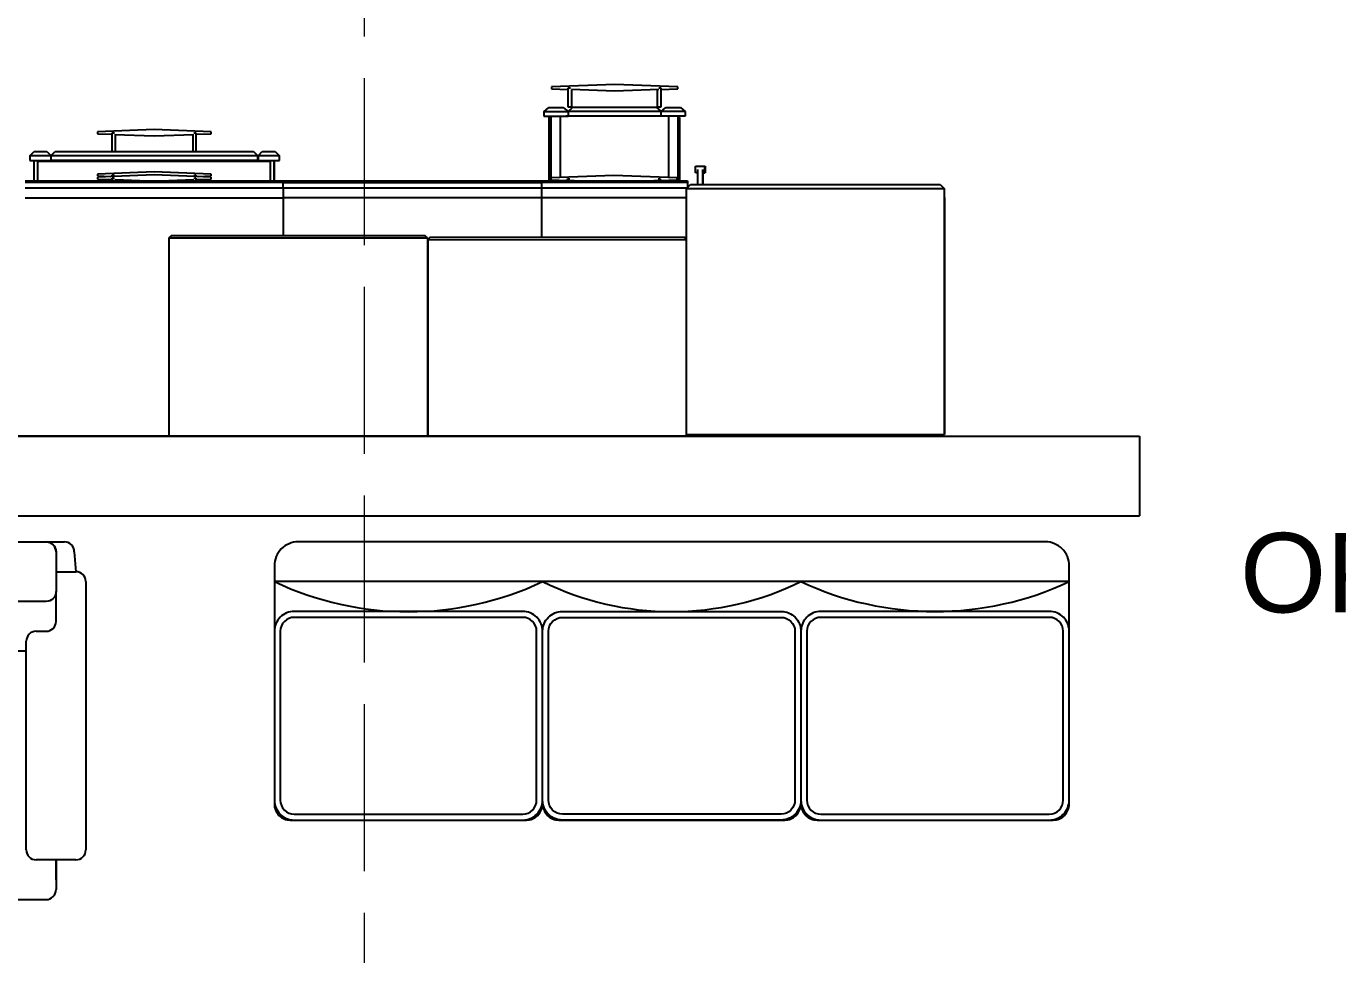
# Model space of a CAD drawing. Header units: millimetres. Extents: x 98839 to 175421, y 74144 to 114536.
# Drawn here: x 140279 to 143579, y 107268 to 109605 of the extents above; entities that cross this region are included whole.
import ezdxf

# ---------------------------------------------------------------- set-up
doc = ezdxf.new("R2010")
doc.units = ezdxf.units.MM
doc.linetypes.add('ACAD_ISO02W100', pattern=[15, 12, -3])
doc.styles.get("Standard").update_dxf_attribs({"font": 'Arial.ttf'})

# ---------------------------------------------------------------- blocks, each defined once
blk = doc.blocks.new('m_68')
for p, q in [((-72.008419, 443.155933), (-70.77713, 444.387484)), ((-72.008419, 371.759987), (-72.008419, 443.155933)), ((-0.503492, 444.387532), (-70.77713, 444.387484)), ((-70.77713, 444.387484), (-70.77713, 370.528412)), ((-68.285131, 444.387484), (-68.285131, 444.422055)), ((-68.285131, 444.422055), (-0.522279, 444.422055)), ((-0.522279, 444.422055), (-0.522279, 444.387532)), ((-0.503492, 370.528412), (-0.503492, 444.387532)), ((0, 444.422055), (0, 0)), ((-77.212906, 373.150349), (-77.212906, 375.973416)), ((-77.212906, 375.973416), (-75.331068, 375.973416)), ((-75.331068, 375.890827), (-77.212906, 375.890827)), ((-76.254081, 375.187874), (-76.254081, 375.213146)), ((-76.254081, 375.213146), (-72.008419, 375.213146)), ((-75.331068, 375.973416), (-75.331068, 375.890827)), ((-75.331068, 375.213146), (-75.331068, 375.890827)), ((-75.331068, 375.295782), (-72.008419, 375.295782)), ((-75.331068, 373.150349), (-77.212906, 373.150349)), ((-76.254081, 373.820257), (-76.254081, 373.853302)), ((-72.008419, 373.820257), (-76.254081, 373.820257)), ((-75.331068, 373.820257), (-75.331068, 373.150349)), ((-70.77713, 370.528412), (-72.008419, 371.759987)), ((-99.878692, 368.104553), (-100.53339, 350.079251)), ((-99.31736, 368.104553), (-99.878692, 368.104553)), ((-99.142599, 363.290119), (-99.31736, 368.104553)), ((-94.031429, 368.881083), (-92.799997, 370.276833)), ((-94.031429, 364.742089), (-94.031429, 368.881083)), ((-92.799997, 370.276833), (-92.799997, 363.380814)), ((-92.799997, 370.276833), (-91.526174, 370.276833)), ((-91.526174, 370.276833), (-91.526174, 363.346339)), ((-91.526174, 368.117762), (-73.057222, 368.117762)), ((-91.093921, 368.117762), (-91.093921, 368.587065)), ((-91.093921, 368.587065), (-73.057222, 368.587065)), ((-73.86074, 367.903424), (-74.515438, 349.878073)), ((-73.299598, 367.903424), (-73.86074, 367.903424)), ((-73.124599, 363.088942), (-73.299598, 367.903424)), ((-73.057222, 329.136658), (-73.057222, 370.936251)), ((-73.057222, 370.936251), (-72.555685, 370.936251)), ((-72.555685, 370.936251), (-72.555685, 329.136658)), ((-72.555685, 370.936251), (-71.184969, 370.936251)), ((-71.067762, 329.136658), (-71.067762, 370.81914)), ((-70.77713, 370.528412), (-0.503492, 370.528412)), ((-68.241024, 329.136658), (-68.241024, 370.528412)), ((-56.254291, 370.524597), (-56.869936, 369.908715)), ((-56.869936, 369.908715), (-56.860733, 297.246695)), ((-56.245136, 296.630955), (-56.254291, 370.524597)), ((-56.254291, 370.524597), (0.000191, 370.524597)), ((-0.503492, 370.936251), (0.000191, 370.936251)), ((-92.830467, 363.380814), (-94.031429, 364.742089)), ((-91.526174, 365.472031), (-73.949003, 365.472031)), ((-73.211336, 365.472031), (-73.057222, 365.472031)), ((-99.580288, 362.67066), (-99.580288, 363.290119)), ((-99.580288, 363.290119), (-94.122076, 363.290072)), ((-99.120092, 362.67066), (-98.66271, 350.079251)), ((-94.122076, 362.360811), (-99.108791, 362.360859)), ((-94.122076, 363.290072), (-94.122076, 362.360811)), ((-94.110918, 361.985064), (-92.879676, 363.380814)), ((-94.110918, 338.129568), (-94.110918, 361.985064)), ((-92.879676, 363.380814), (-92.879676, 336.733818)), ((-91.59708, 363.380814), (-92.879676, 363.380814)), ((-91.59708, 336.733818), (-91.59708, 363.380814)), ((-91.526174, 363.346339), (-91.59708, 363.346339)), ((-91.526174, 363.759709), (-91.520309, 363.759709)), ((-91.520309, 363.759709), (-91.520309, 336.099434)), ((-73.562288, 362.469483), (-73.562288, 363.088942)), ((-73.562288, 363.088942), (-73.057222, 363.088942)), ((-73.10214, 362.469483), (-73.057222, 361.231947)), ((-73.09103, 362.159729), (-73.057222, 362.159729)), ((-100.53339, 350.079251), (-99.878692, 332.053948)), ((-98.66271, 350.079251), (-99.112892, 337.684679)), ((-74.515438, 349.878073), (-73.86074, 331.85277)), ((-99.112892, 337.684679), (-94.122076, 337.684679)), ((-94.122076, 337.684679), (-94.122076, 336.755467)), ((-92.879676, 336.733818), (-94.110918, 338.129568)), ((-73.057222, 338.524246), (-73.095131, 337.483549)), ((-99.580288, 336.755467), (-99.580288, 337.489414)), ((-94.122076, 336.755467), (-99.580288, 336.755467)), ((-99.31736, 332.053948), (-99.1467, 336.755467)), ((-94.025373, 335.356856), (-92.810726, 336.733818)), ((-94.025373, 331.217814), (-94.025373, 335.356856)), ((-92.810726, 336.733818), (-92.879676, 336.733818)), ((-92.879676, 336.733818), (-91.59708, 336.733818)), ((-92.794132, 336.733818), (-92.794132, 329.822064)), ((-91.520309, 336.752606), (-91.59708, 336.752606)), ((-91.520309, 329.822064), (-91.520309, 336.752606)), ((-91.520309, 334.462786), (-73.955488, 334.462786)), ((-73.562288, 336.554337), (-73.562288, 337.288285)), ((-73.057222, 336.554337), (-73.562288, 336.554337)), ((-73.299598, 331.85277), (-73.1287, 336.554337)), ((-73.204898, 334.462786), (-73.057222, 334.462786)), ((-73.095131, 337.483549), (-73.057222, 337.483549)), ((-99.878692, 332.053948), (-99.31736, 332.053948)), ((-92.794132, 329.822064), (-94.025373, 331.217814)), ((-91.520309, 331.817055), (-73.057222, 331.817055)), ((-91.520309, 331.806898), (-73.057222, 331.806898)), ((-91.093921, 331.29797), (-91.093921, 331.806898)), ((-73.057222, 331.29797), (-91.093921, 331.29797)), ((-73.86074, 331.85277), (-73.299598, 331.85277)), ((-92.794132, 329.822064), (-91.520309, 329.822064)), ((-72.555685, 329.136658), (-73.057222, 329.136658)), ((-73.03791, 255.32732), (-73.03791, 329.136658)), ((-72.555685, 329.136658), (-71.067762, 329.136658)), ((-72.533416, 255.32732), (-72.533416, 329.136658)), ((-71.067762, 329.136658), (-68.241024, 329.136658)), ((-71.037912, 255.32732), (-71.037912, 329.136658)), ((-68.241024, 329.136658), (-68.199396, 329.136658)), ((-68.199396, 329.14877), (-68.197059, 329.14877)), ((-68.197059, 329.14877), (-68.197059, 255.311489)), ((-68.197059, 329.14877), (-56.864833, 329.14877)), ((-56.699991, 296.525812), (-57.315635, 295.909977)), ((-56.860733, 297.246695), (-56.245136, 296.630955)), ((-56.699991, 296.525812), (0.000191, 296.52586)), ((-56.690645, 222.63217), (-56.699991, 296.525812)), ((-56.245136, 296.630955), (0.000191, 296.631003)), ((-57.315635, 295.909977), (-57.306432, 223.24791)), ((-73.051357, 181.490088), (-73.051357, 255.32732)), ((-73.051357, 255.32732), (-72.546482, 255.32732)), ((-72.546482, 255.32732), (-72.546482, 181.490088)), ((-71.048832, 255.32732), (-72.546482, 255.32732)), ((-71.048832, 181.490088), (-71.048832, 255.32732)), ((-71.048832, 255.32732), (-68.203497, 255.32732)), ((-68.203497, 255.32732), (-68.206453, 255.32732)), ((-68.203497, 181.539107), (-68.203497, 255.32732)), ((-68.203497, 255.32732), (-57.310533, 255.32732)), ((-68.197059, 255.311489), (-57.310533, 255.311489)), ((-81.399631, 252.958775), (-80.168342, 254.19035)), ((-81.399631, 249.323845), (-81.399631, 252.958775)), ((-80.168342, 254.19035), (-80.168342, 248.09227)), ((-78.877735, 254.19035), (-80.168342, 254.19035)), ((-78.877735, 248.09227), (-78.877735, 254.19035)), ((-78.877735, 252.60973), (-73.051357, 252.60973)), ((-78.877735, 251.533938), (-73.051357, 251.533938)), ((-78.680277, 252.60973), (-78.680277, 252.743817)), ((-78.680277, 252.743817), (-73.051357, 252.743817)), ((-78.680277, 185.058165), (-78.680277, 251.533938)), ((-80.168342, 248.09227), (-81.399631, 249.323845)), ((-81.384182, 246.833182), (-80.15294, 248.064757)), ((-80.168342, 248.09227), (-78.877735, 248.09227)), ((-80.15294, 248.064757), (-80.15294, 188.895941)), ((-78.975963, 248.064757), (-80.15294, 248.064757)), ((-79.571867, 248.064757), (-79.571867, 248.09227)), ((-79.129123, 248.064757), (-79.129123, 248.09227)), ((-78.975963, 188.895941), (-78.975963, 248.064757)), ((-81.384182, 190.127516), (-81.384182, 246.833182)), ((-87.071895, 234.650803), (-87.730837, 218.411923)), ((-86.506843, 234.650803), (-87.071895, 234.650803)), ((-86.330843, 230.313492), (-86.506843, 234.650803)), ((-74.972677, 234.650851), (-75.631618, 218.411923)), ((-74.407816, 234.650851), (-74.972677, 234.650851)), ((-74.107217, 234.650851), (-74.766206, 218.411923)), ((-74.257421, 230.947829), (-74.407816, 234.650851)), ((-73.542404, 234.650851), (-74.107217, 234.650851)), ((-73.366403, 230.31354), (-73.542404, 234.650851)), ((-86.771488, 229.754925), (-86.771488, 230.313492)), ((-86.771488, 230.313492), (-81.384182, 230.313492)), ((-85.847854, 218.411923), (-86.308193, 229.754925)), ((-86.296892, 229.476357), (-81.384182, 229.476357)), ((-74.672269, 229.755497), (-74.672269, 230.31354)), ((-74.672269, 230.31354), (-74.283218, 230.31354)), ((-73.806858, 229.755688), (-73.806858, 230.31354)), ((-73.806858, 230.31354), (-73.051357, 230.31354)), ((-73.343753, 229.755688), (-73.051357, 222.554684)), ((-73.332405, 229.476404), (-73.051357, 229.476357)), ((-57.306432, 223.24791), (-56.690645, 222.63217)), ((-56.690645, 222.63217), (0.000191, 222.632218)), ((-87.730837, 218.411923), (-87.071895, 202.173043)), ((-86.308193, 207.069826), (-85.847854, 218.411923)), ((-75.631618, 218.411923), (-74.972677, 202.173043)), ((-74.766206, 218.411923), (-74.107217, 202.173043)), ((-73.051357, 214.269209), (-73.336506, 207.245779)), ((-86.771488, 206.408644), (-86.771488, 207.069826)), ((-81.384182, 206.408644), (-86.771488, 206.408644)), ((-86.506843, 202.173043), (-86.334943, 206.408644)), ((-86.300993, 207.245779), (-81.384182, 207.245779)), ((-74.672269, 206.408644), (-74.672269, 207.069779)), ((-74.279117, 206.408644), (-74.672269, 206.408644)), ((-73.806858, 206.408644), (-73.806858, 207.069874)), ((-73.051357, 206.408644), (-73.806858, 206.408644)), ((-73.542404, 202.173043), (-73.370504, 206.408644)), ((-73.370504, 206.408644), (-73.051357, 206.408644)), ((-73.336506, 207.245779), (-73.051357, 207.245779)), ((-74.407816, 202.173043), (-74.257421, 205.876065)), ((-87.071895, 202.173043), (-86.506843, 202.173043)), ((-74.972677, 202.173043), (-74.407816, 202.173043)), ((-74.107217, 202.173043), (-73.542404, 202.173043)), ((-81.399631, 187.690449), (-80.173635, 188.916588)), ((-81.399631, 184.055519), (-81.399631, 187.690449)), ((-80.15294, 188.895941), (-81.384182, 190.127516)), ((-80.168342, 188.911152), (-80.168342, 182.823944)), ((-80.15294, 188.895941), (-78.975963, 188.895941)), ((-78.877735, 188.921976), (-78.975963, 188.921976)), ((-78.877735, 182.823944), (-78.877735, 188.921976)), ((-80.168342, 182.823944), (-81.399631, 184.055519)), ((-78.877735, 185.058165), (-73.051357, 185.058165)), ((-78.877735, 183.982325), (-73.051357, 183.982325)), ((-80.168342, 182.823944), (-78.877735, 182.823944))]:
    blk.add_line(p, q)

msp = doc.modelspace()

# ---------------------------------------------------------------- linework, layer by layer
at = {"color": 5, "linetype": 'ACAD_ISO02W100', "lineweight": 0, "ltscale": 35}
msp.add_line((141129.25793, 114198.5735), (141129.25793, 102369.76316), dxfattribs=at)
at = {"color": 7}
for p, q in [((138679.25793, 108573.00931), (143080.57472, 108573.00931)), ((143080.57472, 108573.00931), (143080.57472, 108373.00931)), ((138679.25793, 108373.00931), (143080.57472, 108373.00931))]:
    msp.add_line(p, q, dxfattribs=at)
at = {"color": 7, "ltscale": 0.03}
for p, q in [((138733.26601, 108307.12758), (140375.24984, 108307.12758)), ((138779.25793, 108307.12758), (140329.25793, 108307.12758)), ((140354.25793, 108282.12758), (140354.25793, 108232.12758)), ((140400.24984, 108282.12758), (140404.25793, 108232.12758)), ((140354.25793, 108232.12758), (140404.25793, 108232.12758)), ((140354.25793, 108232.12758), (140404.25793, 108232.12758)), ((140354.25793, 108107.12758), (140354.25793, 108182.12758)), ((140429.25793, 108207.12758), (140429.25793, 107532.12758)), ((140429.25793, 108207.12758), (140429.25793, 107532.12758)), ((140304.25793, 108082.12758), (140329.25793, 108082.12758)), ((140279.25793, 107532.12758), (140279.25793, 108057.12758)), ((140279.25793, 108032.12758), (139126.46211, 108032.12758)), ((140279.25793, 107532.12758), (140279.25793, 108032.12758)), ((140354.25793, 107507.12758), (140304.25793, 107507.12758)), ((140404.25793, 107507.12758), (140304.25793, 107507.12758)), ((140354.25793, 107457.12758), (140354.25793, 107507.12758)), ((140354.25793, 107507.12758), (140354.25793, 107432.12758)), ((140404.25793, 107507.12758), (140354.25793, 107507.12758)), ((139604.25793, 107407.12758), (140329.25781, 107407.12758))]:
    msp.add_line(p, q, dxfattribs=at)
msp.add_lwpolyline([(138754.25793, 108232.12758), (138754.25793, 108282.12758, -0.4142135624), (138779.25793, 108307.12758), (140329.25793, 108307.12758, -0.4142135624), (140354.25793, 108282.12758), (140354.25793, 108182.12758, -0.4142135624), (140329.25793, 108157.12758), (138779.25793, 108157.12758, -0.4142135624), (138754.25793, 108182.12758), (138754.25793, 108232.12758), (138704.25793, 108232.12758, 0.4142135624), (138679.25793, 108207.12758)], format="xyb", dxfattribs=at)
msp.add_lwpolyline([(142269.03627, 107607.12758), (142863.54464, 107607.12758, 0.4142135624), (142903.54464, 107647.12758), (142903.54464, 108247.12758, 0.4142135624), (142843.54464, 108307.12758), (140963.54464, 108307.12758, 0.4142135624), (140903.54464, 108247.12758), (140903.54464, 107647.12758, 0.4142135624), (140943.54464, 107607.12758), (141538.05302, 107607.12758, 0.4142135624), (141578.05302, 107647.12758, -1), (141579.03627, 107647.12758, 0.4142135624), (141619.03627, 107607.12758), (142188.05302, 107607.12758, 0.4142135624), (142228.05302, 107647.12758, -1), (142229.03627, 107647.12758, 0.4142135624)], format="xyb", close=True, dxfattribs=at)
at = {"color": 7}
msp.add_lwpolyline([(142903.54464, 108207.12758), (140903.54464, 108207.12758)], dxfattribs=at)
for points in [[(141578.54464, 107657.12758), (141578.54464, 108082.12758, 0.4142135624), (141528.54464, 108132.12758), (140953.54464, 108132.12758, 0.4142135624), (140903.54464, 108082.12758), (140903.54464, 107657.12758, 0.4142135624), (140953.54464, 107607.12758), (141528.54464, 107607.12758, 0.4142135624)], [(141563.54464, 107657.12758), (141563.54464, 108082.12758, 0.4142135624), (141528.54464, 108117.12758), (140953.54464, 108117.12758, 0.4142135624), (140918.54464, 108082.12758), (140918.54464, 107657.12758, 0.4142135624), (140953.54464, 107622.12758), (141528.54464, 107622.12758, 0.4142135624)], [(141578.54464, 107657.12758), (141578.54464, 108082.12758, -0.4142135624), (141628.54464, 108132.12758), (142178.54464, 108132.12758, -0.4142135624), (142228.54464, 108082.12758), (142228.54464, 107657.12758, -0.4142135624), (142178.54464, 107607.12758), (141628.54464, 107607.12758, -0.4142135624)], [(141593.54464, 107657.12758), (141593.54464, 108082.12758, -0.4142135624), (141628.54464, 108117.12758), (142178.54464, 108117.12758, -0.4142135624), (142213.54464, 108082.12758), (142213.54464, 107657.12758, -0.4142135624), (142178.54464, 107622.12758), (141628.54464, 107622.12758, -0.4142135624)], [(142903.54464, 107657.12758), (142903.54464, 108082.12758, 0.4142135624), (142853.54464, 108132.12758), (142278.54464, 108132.12758, 0.4142135624), (142228.54464, 108082.12758), (142228.54464, 107657.12758, 0.4142135624), (142278.54464, 107607.12758), (142853.54464, 107607.12758, 0.4142135624)], [(142888.54464, 107657.12758), (142888.54464, 108082.12758, 0.4142135624), (142853.54464, 108117.12758), (142278.54464, 108117.12758, 0.4142135624), (142243.54464, 108082.12758), (142243.54464, 107657.12758, 0.4142135624), (142278.54464, 107622.12758), (142853.54464, 107622.12758, 0.4142135624)]]:
    msp.add_lwpolyline(points, format="xyb", close=True, dxfattribs=at)
at = {"color": 7, "ltscale": 0.03}
for centre, start, end in [((140329.25793, 108282.12758), 359.99999999, 90.00000001), ((140375.24984, 108282.12758), 0.00000001, 89.99999999), ((140404.25793, 108207.12758), 0, 90), ((140304.25793, 108057.12758), 90, 180), ((140329.25793, 108107.12758), 270, 0), ((140304.25793, 107532.12758), 179.99999999, 270.00000001), ((140304.25793, 107532.12758), 180, 270), ((140404.25793, 107532.12758), 270, 0), ((140404.25793, 107532.12758), 270.00000001, 359.99999999), ((140329.25793, 107432.12758), 270.00000001, 359.99999999)]:
    msp.add_arc(centre, 25, start, end, dxfattribs=at)
at = {"color": 7}
for centre, radius, start, end in [((141241.04464, 108919.62758), 788.39235, 244.65382406, 295.34617594), ((141903.54464, 108869.62758), 737.92361, 243.86899945, 296.13100055), ((142566.04464, 108927.96091), 795.93149, 244.91062613, 295.08937387)]:
    msp.add_arc(centre, radius, start, end, dxfattribs=at)

# ---------------------------------------------------------------- block references
at = {"color": 7, "linetype": 'Continuous', "xscale": 8.80000000000291, "yscale": 8.799999999999272, "zscale": 8.8, "rotation": 270}
msp.add_blockref('m_68', (138679.25793, 108573.00931), dxfattribs=at)

# ---------------------------------------------------------------- texts
at = {"insert": (142712.18843, 108329.59108), "char_height": 200, "attachment_point": 1}
msp.add_mtext_dynamic_manual_height_columns('        OPEN KITCHEN\\P        ', width=2914.2102968, gutter_width=7783.76116, heights=[781.16055], dxfattribs=at)

doc.saveas('drawing.dxf')
